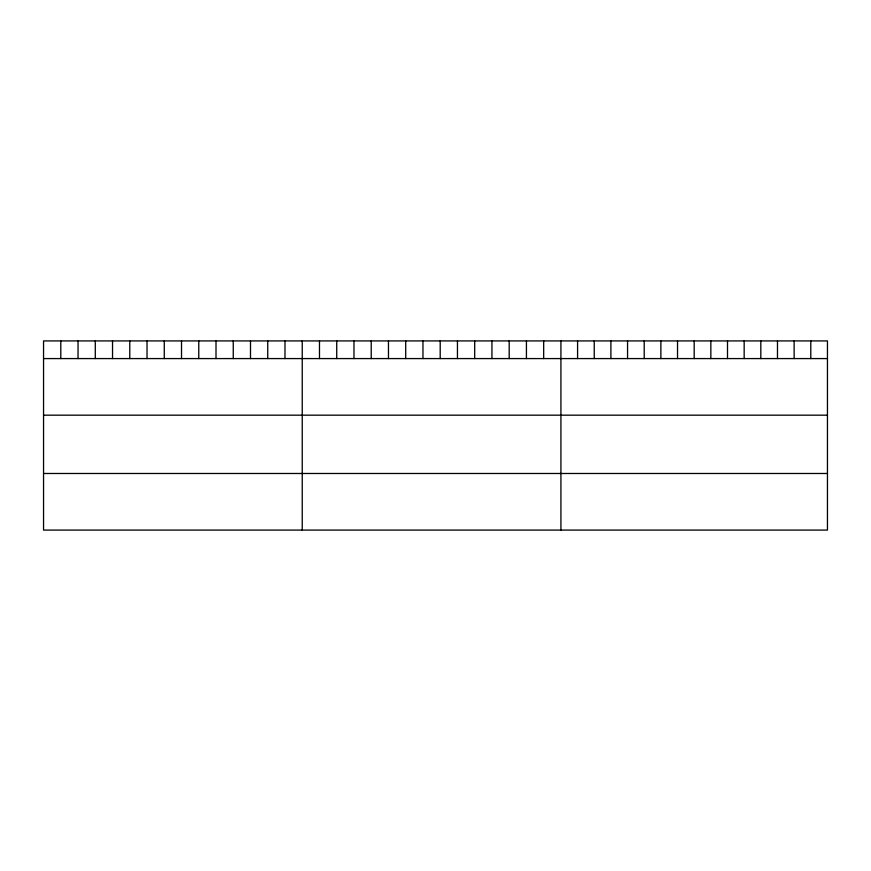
<?xml version="1.0" encoding="UTF-8"?>
<svg xmlns="http://www.w3.org/2000/svg" width="871" height="871" viewBox="0 0 871 871"><rect width="100%" height="100%" fill="white"/><g stroke="black" fill="none" stroke-linecap="round" stroke-linejoin="round"><path stroke-width="1.31" d="M827.45 358.58L827.45 530.08L43.55 530.08L43.55 340.92L827.45 340.92L827.45 358.58L43.55 358.58M43.55 415.173L827.45 415.173M43.55 473.486L827.45 473.486M810.792 340.92L810.792 358.58M794.134 340.92L794.134 358.58M777.476 340.92L777.476 358.58M760.818 340.92L760.818 358.58M744.161 340.92L744.161 358.58M727.503 340.92L727.503 358.58M710.845 340.92L710.845 358.58M694.187 340.92L694.187 358.58M677.529 340.92L677.529 358.58M660.871 340.92L660.871 358.58M644.213 340.92L644.213 358.58M627.556 340.92L627.556 358.58M610.898 340.92L610.898 358.58M594.24 340.92L594.24 358.58M577.582 340.92L577.582 358.58M560.924 340.92L560.924 530.08M543.678 340.92L543.678 358.58M526.432 340.92L526.432 358.58M509.187 340.92L509.187 358.58M491.941 340.92L491.941 358.58M474.695 340.92L474.695 358.58M457.449 340.92L457.449 358.58M440.203 340.92L440.203 358.58M422.958 340.92L422.958 358.58M405.712 340.92L405.712 358.58M388.466 340.92L388.466 358.58M371.22 340.92L371.22 358.58M353.974 340.92L353.974 358.58M336.729 340.92L336.729 358.58M319.483 340.92L319.483 358.58M302.237 340.92L302.237 530.08M284.991 340.92L284.991 358.58M267.745 340.92L267.745 358.58M250.5 340.92L250.5 358.58M233.254 340.92L233.254 358.58M216.008 340.92L216.008 358.58M198.762 340.92L198.762 358.58M181.516 340.92L181.516 358.58M164.271 340.92L164.271 358.58M147.025 340.92L147.025 358.58M129.779 340.92L129.779 358.58M112.533 340.92L112.533 358.58M95.287 340.92L95.287 358.58M78.042 340.92L78.042 358.58M60.796 340.92L60.796 358.58"/></g></svg>
